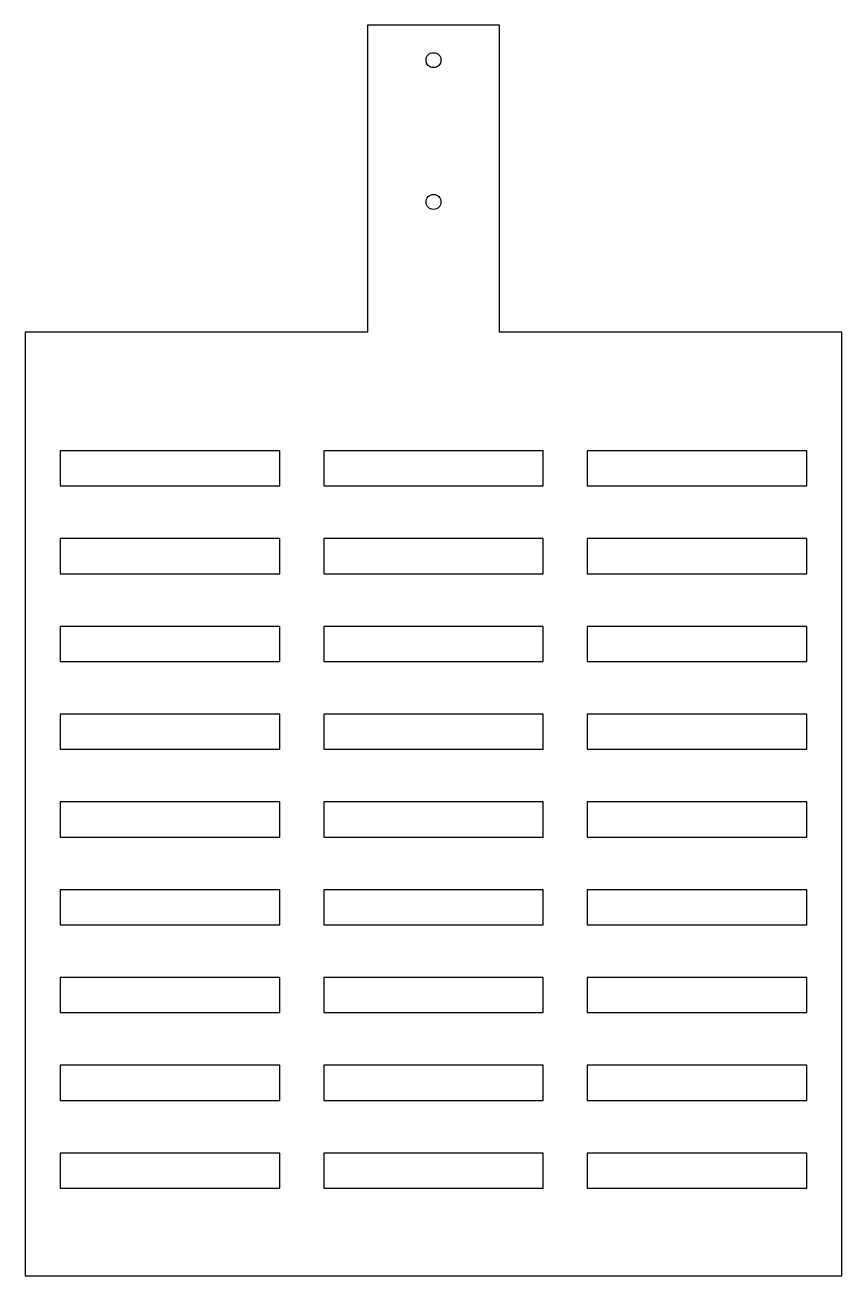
# Model space of a CAD drawing. Header units: millimetres. Extents: x 10 to 196, y 10 to 295.
import ezdxf

# ---------------------------------------------------------------- set-up
doc = ezdxf.new("R2010")
doc.units = ezdxf.units.MM

msp = doc.modelspace()

# ---------------------------------------------------------------- linework, layer by layer
at = {"layer": 'CUT'}
for p, q in [((118, 295), (88, 295)), ((88, 295), (88, 225)), ((118, 225), (118, 295)), ((88, 225), (10, 225)), ((10, 225), (10, 10)), ((196, 225), (118, 225)), ((196, 10), (196, 225)), ((68, 198), (18, 198)), ((18, 198), (18, 190)), ((68, 190), (68, 198)), ((128, 198), (78, 198)), ((78, 198), (78, 190)), ((128, 190), (128, 198)), ((188, 198), (138, 198)), ((138, 198), (138, 190)), ((188, 190), (188, 198)), ((18, 190), (68, 190)), ((78, 190), (128, 190)), ((138, 190), (188, 190)), ((68, 178), (18, 178)), ((18, 178), (18, 170)), ((68, 170), (68, 178)), ((128, 178), (78, 178)), ((78, 178), (78, 170)), ((128, 170), (128, 178)), ((188, 178), (138, 178)), ((138, 178), (138, 170)), ((188, 170), (188, 178)), ((18, 170), (68, 170)), ((78, 170), (128, 170)), ((138, 170), (188, 170)), ((68, 158), (18, 158)), ((18, 158), (18, 150)), ((68, 150), (68, 158)), ((128, 158), (78, 158)), ((78, 158), (78, 150)), ((128, 150), (128, 158)), ((188, 158), (138, 158)), ((138, 158), (138, 150)), ((188, 150), (188, 158)), ((18, 150), (68, 150)), ((78, 150), (128, 150)), ((138, 150), (188, 150)), ((68, 138), (18, 138)), ((18, 138), (18, 130)), ((68, 130), (68, 138)), ((128, 138), (78, 138)), ((78, 138), (78, 130)), ((128, 130), (128, 138)), ((188, 138), (138, 138)), ((138, 138), (138, 130)), ((188, 130), (188, 138)), ((18, 130), (68, 130)), ((78, 130), (128, 130)), ((138, 130), (188, 130)), ((68, 118), (18, 118)), ((18, 118), (18, 110)), ((68, 110), (68, 118)), ((128, 118), (78, 118)), ((78, 118), (78, 110)), ((128, 110), (128, 118)), ((188, 118), (138, 118)), ((138, 118), (138, 110)), ((188, 110), (188, 118)), ((18, 110), (68, 110)), ((78, 110), (128, 110)), ((138, 110), (188, 110)), ((68, 98), (18, 98)), ((18, 98), (18, 90)), ((68, 90), (68, 98)), ((128, 98), (78, 98)), ((78, 98), (78, 90)), ((128, 90), (128, 98)), ((188, 98), (138, 98)), ((138, 98), (138, 90)), ((188, 90), (188, 98)), ((18, 90), (68, 90)), ((78, 90), (128, 90)), ((138, 90), (188, 90)), ((68, 78), (18, 78)), ((18, 78), (18, 70)), ((68, 70), (68, 78)), ((128, 78), (78, 78)), ((78, 78), (78, 70)), ((128, 70), (128, 78)), ((188, 78), (138, 78)), ((138, 78), (138, 70)), ((188, 70), (188, 78)), ((18, 70), (68, 70)), ((78, 70), (128, 70)), ((138, 70), (188, 70)), ((68, 58), (18, 58)), ((18, 58), (18, 50)), ((68, 50), (68, 58)), ((128, 58), (78, 58)), ((78, 58), (78, 50)), ((128, 50), (128, 58)), ((188, 58), (138, 58)), ((138, 58), (138, 50)), ((188, 50), (188, 58)), ((18, 50), (68, 50)), ((78, 50), (128, 50)), ((138, 50), (188, 50)), ((68, 38), (18, 38)), ((18, 38), (18, 30)), ((68, 30), (68, 38)), ((128, 38), (78, 38)), ((78, 38), (78, 30)), ((128, 30), (128, 38)), ((188, 38), (138, 38)), ((138, 38), (138, 30)), ((188, 30), (188, 38)), ((18, 30), (68, 30)), ((78, 30), (128, 30)), ((138, 30), (188, 30)), ((10, 10), (196, 10))]:
    msp.add_line(p, q, dxfattribs=at)
for centre in [(103, 287), (103, 254.7)]:
    msp.add_circle(centre, 1.7, dxfattribs=at)

doc.saveas('drawing.dxf')
